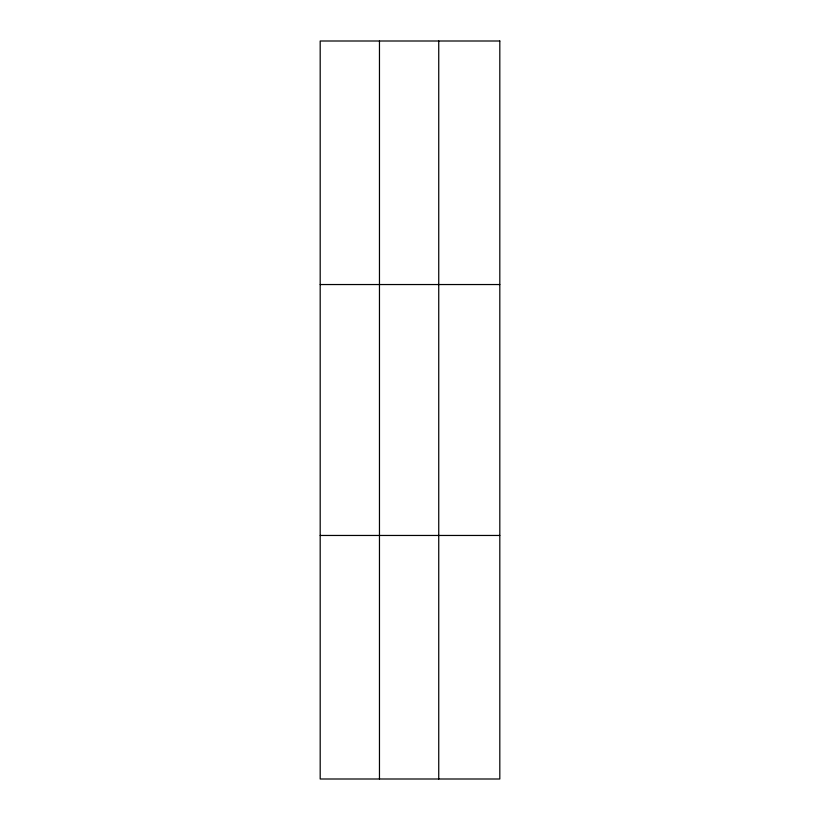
<?xml version="1.0" encoding="UTF-8"?>
<svg xmlns="http://www.w3.org/2000/svg" width="820" height="820" viewBox="0 0 820 820"><rect width="100%" height="100%" fill="white"/><g stroke="black" fill="none" stroke-linecap="round" stroke-linejoin="round"><path stroke-width="1.23" d="M379.465 779L379.465 41M438.741 779L438.741 41M320.189 284.54L499.81 284.54M320.189 535.46L499.81 535.46M499.81 41L499.81 779L320.189 779L320.189 41L499.81 41"/></g></svg>
